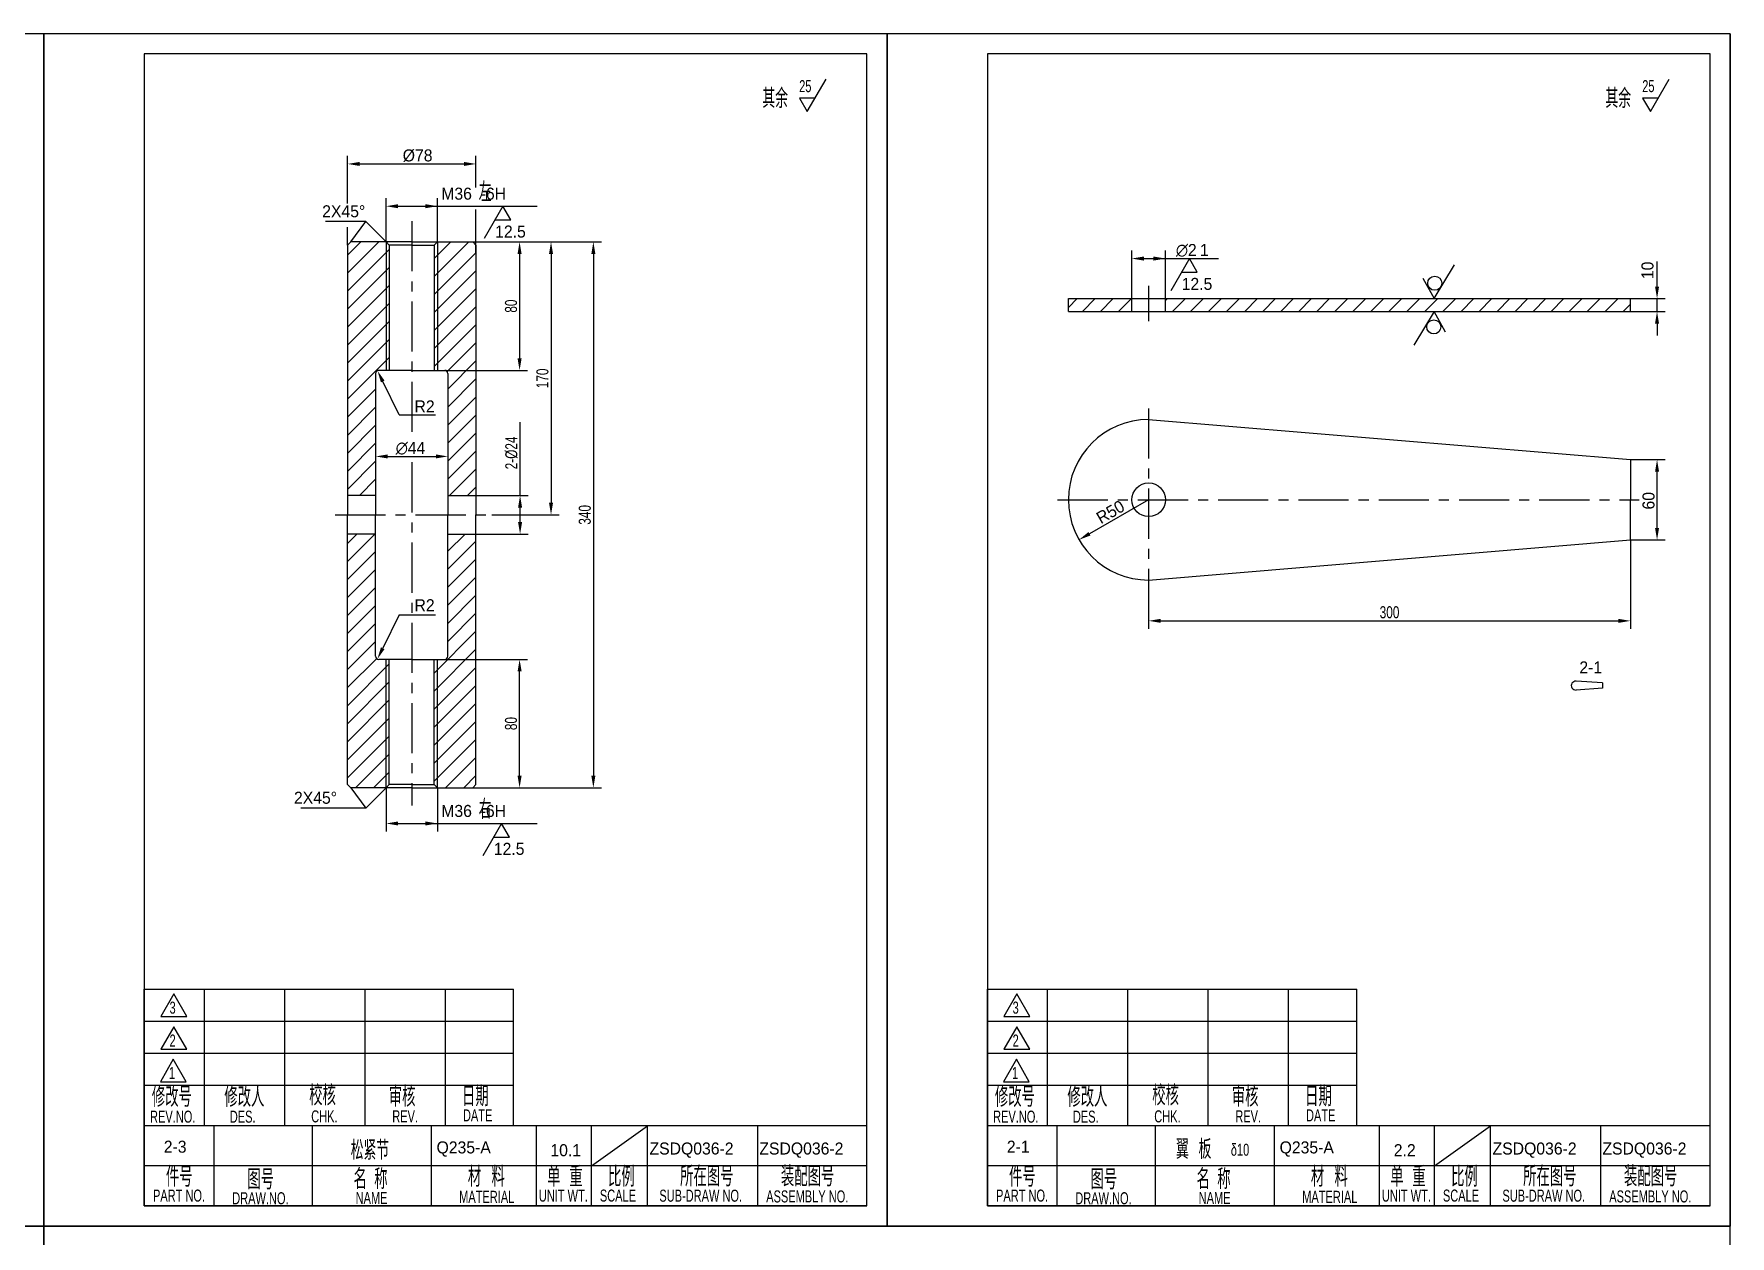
# Model space of a CAD drawing. Header units: millimetres. Extents: x 498745 to 743872, y 17439 to 118325.
# Drawn here: x 587008 to 606021, y 46151 to 59628 of the extents above; entities that cross this region are included whole.
import ezdxf

# ---------------------------------------------------------------- set-up
doc = ezdxf.new("R2010")
doc.units = ezdxf.units.MM
doc.header["$LTSCALE"] = 45
doc.linetypes.add('CENTER', pattern=[2, 1.25, -0.25, 0.25, -0.25])
doc.styles.add('HGCAD', font='HGCAD.SHX', dxfattribs={"width": 0.75, "bigfont": 'HGCADHZ.SHX'})
pattern_1 = [(45, (532465.84, 28389.07), (-101.02788, 101.02788), [])]

msp = doc.modelspace()

# ---------------------------------------------------------------- hatches: boundary and pattern name
h = msp.add_hatch()
h.set_pattern_fill('ANSI31', scale=45, style=0)
h.set_pattern_definition(pattern_1)
h.paths.add_polyline_path([(590955.59, 57296.84), (590559.59, 57296.84), (590523.59, 57260.84), (590523.59, 54452.84), (590838.59, 54452.84), (590838.59, 55820.84, -0.41421356), (590874.59, 55856.84), (590955.59, 55856.84)])
h.paths.add_polyline_path([(591531.59, 55856.84), (591612.59, 55856.84, -0.41421356), (591648.59, 55820.84), (591648.59, 54452.84), (591963.59, 54452.84), (591963.59, 57260.84), (591927.59, 57296.84), (591531.59, 57296.84)])
h.paths.add_polyline_path([(590955.59, 55856.84), (590991.59, 55856.84), (590991.59, 57260.84), (590955.59, 57296.84)])
h.paths.add_polyline_path([(591531.59, 57296.84), (591495.59, 57260.84), (591495.59, 55856.84), (591531.59, 55856.84)])
h = msp.add_hatch()
h.set_pattern_fill('ANSI31', scale=45, style=0)
h.set_pattern_definition([(45, (532436.02, 28379.69), (-101.02788, 101.02788), [])])
h.paths.add_polyline_path([(599314.68, 56660.7), (598603.68, 56660.7), (598603.68, 56516.7), (599314.68, 56516.7)])
h.paths.add_polyline_path([(604903.68, 56660.7), (599692.68, 56660.7), (599692.68, 56516.7), (604903.68, 56516.7)])
h = msp.add_hatch()
h.set_pattern_fill('ANSI31', scale=45, style=0)
h.set_pattern_definition(pattern_1)
h.paths.add_polyline_path([(590523.59, 54020.84), (590523.59, 51212.84), (590559.59, 51176.84), (590955.59, 51176.84), (590955.59, 52616.84), (590874.59, 52616.84, -0.41421356), (590838.59, 52652.84), (590838.59, 54020.84)])
h.paths.add_polyline_path([(591648.59, 52652.84, -0.41421356), (591612.59, 52616.84), (591531.59, 52616.84), (591531.59, 51176.84), (591927.59, 51176.84), (591963.59, 51212.84), (591963.59, 54020.84), (591648.59, 54020.84)])
h.paths.add_polyline_path([(591531.59, 52616.84), (591495.59, 52616.84), (591495.59, 51212.84), (591531.59, 51176.84)])
h.paths.add_polyline_path([(590955.59, 51176.84), (590991.59, 51212.84), (590991.59, 52616.84), (590955.59, 52616.84)])

# ---------------------------------------------------------------- linework, layer by layer
at = {"color": 7, "ltscale": 2}
for p, q in [((587120.84, 59628.5), (577670.84, 59628.5)), ((587120.84, 59628.5), (587120.84, 46263.5)), ((587120.84, 46263.5), (587120.84, 59628.5)), ((596570.84, 59628.5), (587120.84, 59628.5)), ((596570.84, 59628.5), (596570.84, 46263.5)), ((596570.84, 46263.5), (596570.84, 59628.5)), ((606020.84, 59628.5), (596570.84, 59628.5)), ((606020.84, 46263.5), (606020.84, 59628.5)), ((606020.84, 59628.5), (606020.84, 46263.5)), ((587120.84, 46263.5), (577670.84, 46263.5)), ((577670.84, 46263.5), (587120.84, 46263.5)), ((587120.84, 32898.5), (587120.84, 46263.5)), ((587120.84, 46263.5), (587120.84, 32898.5)), ((587120.84, 32898.5), (587120.84, 46263.5)), ((587120.84, 46263.5), (596570.84, 46263.5)), ((606020.84, 46263.5), (587120.84, 46263.5)), ((606020.84, 46263.5), (587120.84, 46263.5)), ((596570.84, 46263.5), (606020.84, 46263.5)), ((606020.84, 32898.5), (606020.84, 46263.5))]:
    msp.add_line(p, q, dxfattribs=at)
at = {"color": 4, "ltscale": 2}
for p, q in [((588245.84, 59403.5), (588245.84, 46488.5)), ((596345.84, 59403.5), (588245.84, 59403.5)), ((596345.84, 46488.5), (596345.84, 59403.5)), ((597695.84, 59403.5), (597695.84, 46488.5)), ((605795.84, 59403.5), (597695.84, 59403.5)), ((605795.84, 46488.5), (605795.84, 59403.5)), ((590559.59, 57296.84), (590523.59, 57260.84)), ((590523.59, 57260.84), (590523.59, 54236.84)), ((591243.59, 57296.84), (590559.59, 57296.84)), ((590955.59, 57296.84), (590991.59, 57260.84)), ((590991.59, 57260.84), (590991.59, 55856.84)), ((591243.59, 57260.84), (590991.59, 57260.84)), ((591243.59, 57296.84), (591927.59, 57296.84)), ((591243.59, 57260.84), (591495.59, 57260.84)), ((591531.59, 57296.84), (591495.59, 57260.84)), ((591495.59, 57260.84), (591495.59, 55856.84)), ((591927.59, 57296.84), (591963.59, 57260.84)), ((591963.59, 57260.84), (591963.59, 54236.84)), ((598603.68, 56516.7), (598603.68, 56660.7)), ((598603.68, 56660.7), (604903.68, 56660.7)), ((599314.68, 56516.7), (599314.68, 56660.7)), ((599692.68, 56516.7), (599692.68, 56660.7)), ((604903.68, 56516.7), (604903.68, 56660.7)), ((598603.68, 56516.7), (604903.68, 56516.7)), ((590838.59, 55820.84), (590838.59, 54236.84)), ((591243.59, 55856.84), (590874.59, 55856.84)), ((591243.59, 55856.84), (591612.59, 55856.84)), ((591648.59, 55820.84), (591648.59, 54236.84)), ((599503.68, 55305.64), (604903.68, 54855.64)), ((604903.68, 54855.64), (604903.68, 54405.64)), ((590838.59, 54452.84), (590523.59, 54452.84)), ((591648.59, 54452.84), (591963.59, 54452.84)), ((604903.68, 53955.64), (604903.68, 54405.64)), ((590523.59, 51212.84), (590523.59, 54236.84)), ((590838.59, 52652.84), (590838.59, 54236.84)), ((591648.59, 52652.84), (591648.59, 54236.84)), ((591963.59, 51212.84), (591963.59, 54236.84)), ((590838.59, 54020.84), (590523.59, 54020.84)), ((591648.59, 54020.84), (591963.59, 54020.84)), ((599503.68, 53505.64), (604903.68, 53955.64)), ((591243.59, 52616.84), (590874.59, 52616.84)), ((590991.59, 51212.84), (590991.59, 52616.84)), ((591243.59, 52616.84), (591612.59, 52616.84)), ((591495.59, 51212.84), (591495.59, 52616.84)), ((590559.59, 51176.84), (590523.59, 51212.84)), ((591243.59, 51176.84), (590559.59, 51176.84)), ((590955.59, 51176.84), (590991.59, 51212.84)), ((591243.59, 51212.84), (590991.59, 51212.84)), ((591243.59, 51212.84), (591495.59, 51212.84)), ((591243.59, 51176.84), (591927.59, 51176.84)), ((591531.59, 51176.84), (591495.59, 51212.84)), ((591927.59, 51176.84), (591963.59, 51212.84)), ((588245.84, 46488.5), (596345.84, 46488.5)), ((597695.84, 46488.5), (605795.84, 46488.5))]:
    msp.add_line(p, q, dxfattribs=at)
at = {"ltscale": 2}
for p, q in [((595677.56, 58757.99), (595887.44, 59121.51)), ((605127.56, 58757.99), (605337.44, 59121.51)), ((595589.88, 58909.86), (595677.56, 58757.99)), ((595765.25, 58909.86), (595589.88, 58909.86)), ((605215.25, 58909.86), (605039.88, 58909.86)), ((605039.88, 58909.86), (605127.56, 58757.99)), ((592264.73, 57696.92), (592054.85, 57333.41)), ((592352.42, 57545.05), (592264.73, 57696.92)), ((592177.05, 57545.05), (592352.42, 57545.05)), ((599960.38, 57110.1), (599750.5, 56746.58)), ((600048.07, 56958.22), (599960.38, 57110.1)), ((602704.7, 56660.7), (602933.32, 57038.29)), ((599872.7, 56958.22), (600048.07, 56958.22)), ((602577.95, 56891.21), (602704.7, 56660.7)), ((602704.7, 56516.7), (602476.08, 56139.12)), ((602831.45, 56286.2), (602704.7, 56516.7)), ((592250.06, 50776.76), (592040.18, 50413.24)), ((592337.74, 50624.88), (592250.06, 50776.76)), ((592162.37, 50624.88), (592337.74, 50624.88))]:
    msp.add_line(p, q, dxfattribs=at)
at = {"color": 7}
for p, q in [((590523.59, 57727.21), (590523.59, 58260.77)), ((591963.59, 57904.98), (591963.59, 58260.77)), ((590658.59, 58170.77), (591828.59, 58170.77)), ((590955.59, 57296.84), (590955.59, 57786.92)), ((591090.59, 57696.92), (592648.2, 57696.92)), ((591531.59, 57296.84), (591531.59, 57786.92)), ((591963.59, 57174.34), (591963.59, 57660.58)), ((590727.35, 57525.07), (590277.35, 57525.07)), ((590523.59, 57260.84), (590523.59, 57461.61)), ((590559.59, 57296.84), (590727.35, 57525.07)), ((590955.59, 57296.84), (590727.35, 57525.07)), ((590955.59, 57296.84), (590955.59, 55856.84)), ((591531.59, 57296.84), (591531.59, 55856.84)), ((591927.59, 57296.84), (592542.21, 57296.84)), ((592542.21, 57296.84), (592894.58, 57296.84)), ((592894.58, 57296.84), (593369.22, 57296.84)), ((592452.21, 57161.84), (592452.21, 55991.84)), ((592804.58, 57161.84), (592804.58, 54371.84)), ((593279.22, 57161.84), (593279.22, 51311.84)), ((599314.68, 56660.7), (599314.68, 57200.1)), ((599449.68, 57110.1), (600287.86, 57110.1)), ((599692.68, 56660.7), (599692.68, 57200.1)), ((605202.25, 56795.7), (605202.25, 57076.95)), ((604903.68, 56660.7), (605292.25, 56660.7)), ((605202.25, 56516.7), (605202.25, 56660.7)), ((604903.68, 56516.7), (605292.25, 56516.7)), ((605202.25, 56381.7), (605202.25, 56246.7)), ((591102.27, 55358.63), (590918.34, 55732.03)), ((591612.59, 55856.84), (592542.21, 55856.84)), ((591102.27, 55358.63), (591511.52, 55358.63)), ((590838.59, 55241.12), (590838.59, 54801.7)), ((591648.59, 55242.89), (591648.59, 54801.7)), ((592457.64, 54452.84), (592457.64, 55274.09)), ((590973.59, 54891.7), (591513.59, 54891.7)), ((604903.68, 54855.64), (605292.25, 54855.64)), ((605202.25, 54090.64), (605202.25, 54720.64)), ((591963.59, 54452.84), (592547.64, 54452.84)), ((599503.68, 54405.64), (598840.23, 54024.78)), ((592141.48, 54236.84), (592894.58, 54236.84)), ((592457.64, 54155.84), (592457.64, 54317.84)), ((591963.59, 54020.84), (592547.64, 54020.84)), ((604903.68, 53955.64), (605292.25, 53955.64)), ((604903.68, 53955.64), (604903.68, 52958.32)), ((599503.68, 53319.27), (599503.68, 52958.32)), ((591102.27, 53115.05), (590918.34, 52741.65)), ((591102.27, 53115.05), (591511.52, 53115.05)), ((599638.68, 53048.32), (604768.68, 53048.32)), ((590955.59, 51176.84), (590955.59, 52616.84)), ((591531.59, 51176.84), (591531.59, 52616.84)), ((591612.59, 52616.84), (592542.21, 52616.84)), ((592452.21, 51311.84), (592452.21, 52481.84)), ((590559.59, 51176.84), (590727.35, 50948.6)), ((590955.59, 51176.84), (590727.35, 50948.6)), ((590955.59, 51176.84), (590955.59, 50686.76)), ((591531.59, 51176.84), (591531.59, 50686.76)), ((591927.59, 51176.84), (593369.22, 51176.84)), ((591927.59, 51176.84), (592542.21, 51176.84)), ((590727.35, 50948.6), (590001.37, 50948.6)), ((591090.59, 50776.76), (592648.2, 50776.76))]:
    msp.add_line(p, q, dxfattribs=at)
at = {"color": 1, "linetype": 'CENTER', "ltscale": 10}
for p, q in [((591243.59, 57529.44), (591243.59, 55109.44)), ((599503.68, 56804.78), (599503.68, 56409.5)), ((599503.68, 55430.46), (599503.68, 53319.27)), ((591243.59, 54826.81), (591243.59, 50978.74)), ((598482.44, 54405.64), (605000.5, 54405.64)), ((590386.26, 54236.84), (592141.48, 54236.84))]:
    msp.add_line(p, q, dxfattribs=at)
at = {"linetype": 'Continuous'}
for p, q in [((604590.84, 52352.1), (604294.18, 52371.99)), ((604590.84, 52292.1), (604294.18, 52272.21)), ((604590.84, 52352.1), (604590.84, 52292.1)), ((593258.27, 46938.5), (593886.9, 47388.5)), ((602708.27, 46938.5), (603336.9, 47388.5))]:
    msp.add_line(p, q, dxfattribs=at)
at = {"color": 4, "linetype": 'Continuous'}
for p, q in [((588245.84, 48918.5), (592385.84, 48918.5)), ((588245.84, 47388.5), (588245.84, 48918.5)), ((592385.84, 47388.5), (592385.84, 48918.5)), ((597695.84, 48918.5), (601835.84, 48918.5)), ((597695.84, 47388.5), (597695.84, 48918.5)), ((601835.84, 47388.5), (601835.84, 48918.5)), ((588245.84, 46488.5), (588245.84, 47388.5)), ((592385.84, 47388.5), (588245.84, 47388.5)), ((589029.29, 46488.5), (589029.29, 47388.5)), ((590126.68, 47388.5), (590126.68, 46488.22)), ((591465.09, 46488.5), (591465.09, 47388.5)), ((592642.78, 46488.5), (592642.78, 47388.5)), ((593258.27, 46488.5), (593258.27, 47388.5)), ((593886.9, 46488.5), (593886.9, 47388.5)), ((595122.09, 46488.5), (595122.09, 47388.5)), ((596345.84, 46488.5), (596345.84, 47388.5)), ((597695.84, 46488.5), (597695.84, 47388.5)), ((601835.84, 47388.5), (597695.84, 47388.5)), ((598479.29, 46488.5), (598479.29, 47388.5)), ((599576.68, 47388.5), (599576.68, 46488.22)), ((600915.09, 46488.5), (600915.09, 47388.5)), ((602092.78, 46488.5), (602092.78, 47388.5)), ((602708.27, 46488.5), (602708.27, 47388.5)), ((603336.9, 46488.5), (603336.9, 47388.5)), ((604572.09, 46488.5), (604572.09, 47388.5)), ((605795.84, 46488.5), (605795.84, 47388.5)), ((596345.84, 46488.5), (588245.84, 46488.5)), ((605795.84, 46488.5), (597695.84, 46488.5))]:
    msp.add_line(p, q, dxfattribs=at)
at = {"color": 2, "linetype": 'Continuous'}
for p, q in [((588920.84, 47388.5), (588920.84, 48918.5)), ((589820.84, 47388.5), (589820.84, 48918.5)), ((590720.84, 47388.5), (590720.84, 48918.5)), ((591620.84, 47388.5), (591620.84, 48918.5)), ((598370.84, 47388.5), (598370.84, 48918.5)), ((599270.84, 47388.5), (599270.84, 48918.5)), ((600170.84, 47388.5), (600170.84, 48918.5)), ((601070.84, 47388.5), (601070.84, 48918.5)), ((592385.84, 48558.5), (588245.84, 48558.5)), ((601835.84, 48558.5), (597695.84, 48558.5)), ((592385.84, 48198.5), (588245.84, 48198.5)), ((601835.84, 48198.5), (597695.84, 48198.5)), ((592385.84, 47838.5), (588245.84, 47838.5)), ((601835.84, 47838.5), (597695.84, 47838.5))]:
    msp.add_line(p, q, dxfattribs=at)
at = {"color": 4}
for p, q in [((596345.84, 47388.5), (588245.84, 47388.5)), ((605795.84, 47388.5), (597695.84, 47388.5))]:
    msp.add_line(p, q, dxfattribs=at)
at = {"color": 7, "linetype": 'Continuous'}
for p, q in [((596345.84, 46938.5), (588245.84, 46938.5)), ((605795.84, 46938.5), (597695.84, 46938.5))]:
    msp.add_line(p, q, dxfattribs=at)
for points in [[(588431.85, 48613.87), (588722.27, 48613.87), (588577.06, 48865.37)], [(597881.85, 48613.87), (598172.27, 48613.87), (598027.06, 48865.37)], [(588431.85, 48244.67), (588722.27, 48244.67), (588577.06, 48496.17)], [(597881.85, 48244.67), (598172.27, 48244.67), (598027.06, 48496.17)], [(588425.48, 47881.84), (588715.9, 47881.84), (588570.69, 48133.34)], [(597875.48, 47881.84), (598165.9, 47881.84), (598020.69, 48133.34)]]:
    msp.add_lwpolyline(points, close=True, dxfattribs=at)
at = {"ltscale": 2}
for centre in [(602710.08, 56833.74), (602699.32, 56343.66)]:
    msp.add_circle(centre, 78.73, dxfattribs=at)
at = {"color": 4, "ltscale": 2}
msp.add_circle((599503.68, 54405.64), 189, dxfattribs=at)
for centre, radius, start, end in [((590874.59, 55820.84), 36, 90, 180), ((591612.59, 55820.84), 36, 0, 90), ((599503.68, 54405.64), 900, 90, 180), ((599503.68, 54405.64), 900, 180, 270), ((590874.59, 52652.84), 36, 180, 270), ((591612.59, 52652.84), 36, 270, 0)]:
    msp.add_arc(centre, radius, start, end, dxfattribs=at)
at = {"linetype": 'Continuous'}
msp.add_arc((604290.84, 52322.1), 50, 86.164585, 273.835415, dxfattribs=at)
at = {"color": 7}
for points in [[(590658.59, 58193.27), (590658.59, 58148.27), (590523.59, 58170.77)], [(591828.59, 58193.27), (591828.59, 58148.27), (591963.59, 58170.77)], [(591090.59, 57719.42), (591090.59, 57674.42), (590955.59, 57696.92)], [(591396.59, 57719.42), (591396.59, 57674.42), (591531.59, 57696.92)], [(592429.71, 57161.84), (592474.71, 57161.84), (592452.21, 57296.84)], [(592782.08, 57161.84), (592827.08, 57161.84), (592804.58, 57296.84)], [(593256.72, 57161.84), (593301.72, 57161.84), (593279.22, 57296.84)], [(599449.68, 57132.6), (599449.68, 57087.6), (599314.68, 57110.1)], [(599557.68, 57132.6), (599557.68, 57087.6), (599692.68, 57110.1)], [(605179.75, 56795.7), (605224.75, 56795.7), (605202.25, 56660.7)], [(605179.75, 56381.7), (605224.75, 56381.7), (605202.25, 56516.7)], [(592429.71, 55991.84), (592474.71, 55991.84), (592452.21, 55856.84)], [(590938.52, 55741.97), (590898.15, 55722.09), (590858.68, 55853.13)], [(590973.59, 54914.2), (590973.59, 54869.2), (590838.59, 54891.7)], [(591513.59, 54914.2), (591513.59, 54869.2), (591648.59, 54891.7)], [(605179.75, 54720.64), (605224.75, 54720.64), (605202.25, 54855.64)], [(592435.14, 54317.84), (592480.14, 54317.84), (592457.64, 54452.84)], [(592782.08, 54371.84), (592827.08, 54371.84), (592804.58, 54236.84)], [(592435.14, 54155.84), (592480.14, 54155.84), (592457.64, 54020.84)], [(598829.03, 54044.29), (598851.43, 54005.27), (598723.15, 53957.57)], [(605179.75, 54090.64), (605224.75, 54090.64), (605202.25, 53955.64)], [(599638.68, 53070.82), (599638.68, 53025.82), (599503.68, 53048.32)], [(604768.68, 53070.82), (604768.68, 53025.82), (604903.68, 53048.32)], [(590938.52, 52731.71), (590898.15, 52751.59), (590858.68, 52620.54)], [(592429.71, 52481.84), (592474.71, 52481.84), (592452.21, 52616.84)], [(592429.71, 51311.84), (592474.71, 51311.84), (592452.21, 51176.84)], [(593256.72, 51311.84), (593301.72, 51311.84), (593279.22, 51176.84)], [(591090.59, 50754.26), (591090.59, 50799.26), (590955.59, 50776.76)], [(591396.59, 50754.26), (591396.59, 50799.26), (591531.59, 50776.76)]]:
    msp.add_solid(points, dxfattribs=at)

# ---------------------------------------------------------------- texts
at = {"color": 7, "linetype": 'Continuous', "style": 'HGCAD', "width": 0.7}
for s, height, p in [('其余', 216, (595173.59, 58797.93)), ('其余', 216, (604623.59, 58797.93)), ('左', 216, (591994.2, 57749.16)), ('右', 216, (591994.2, 50828.99)), ('3', 135, (588528.66, 48644.42)), ('3', 135, (597978.66, 48644.42)), ('2', 135, (588528.66, 48275.22)), ('2', 135, (597978.66, 48275.22)), ('1', 135, (588522.29, 47912.39)), ('1', 135, (597972.29, 47912.39)), ('REV.NO.', 135, (588310.1, 47422.32)), ('DES.', 135, (589204.08, 47422.32)), ('DATE', 135, (591817.25, 47436.89)), ('REV.NO.', 135, (597760.1, 47422.32)), ('DES.', 135, (598654.08, 47422.32)), ('DATE', 135, (601267.25, 47436.89)), ('松紧节', 216, (590559.35, 47006.5)), ('翼  板', 216, (599809.41, 47016.67)), ('δ10', 135, (600424.62, 47051.69)), ('PART NO.', 135, (588342.93, 46537.52)), ('DRAW.NO.', 135, (589231.14, 46507.69)), ('NAME', 135, (590614.22, 46511.21)), ('MATERIAL', 135, (591774.91, 46523.35)), ('UNIT WT.', 135, (592668.01, 46537.52)), ('SCALE', 135, (593351.87, 46537.52)), ('SUB-DRAW NO.', 135, (594018.97, 46536.43)), ('ASSEMBLY NO.', 135, (595216.53, 46528.07)), ('PART NO.', 135, (597792.93, 46537.52)), ('DRAW.NO.', 135, (598681.14, 46507.69)), ('NAME', 135, (600064.22, 46511.21)), ('MATERIAL', 135, (601224.91, 46523.35)), ('UNIT WT.', 135, (602118.01, 46537.52)), ('SCALE', 135, (602801.87, 46537.52)), ('SUB-DRAW NO.', 135, (603468.97, 46536.43)), ('ASSEMBLY NO.', 135, (604666.53, 46528.07))]:
    msp.add_text(s, height=height, dxfattribs=at).set_placement(p)
at = {"color": 7, "style": 'HGCAD', "width": 0.7}
for p in [(595586.02, 58975.63), (605036.02, 58975.63)]:
    msp.add_text('25', height=135, dxfattribs=at).set_placement(p)
at = {"color": 7, "style": 'HGCAD'}
for s, p in [('%%c78', (591142.34, 58198.9)), ('M36  -6H', (591574.41, 57770.05)), ('2X45%%d', (590239.57, 57572.51)), ('12.5', (592178.07, 57345.23)), ('12.5', (599873.72, 56758.41)), ('R2', (591274.17, 55385.08)), ('R2', (591274.17, 53155.96)), ('2X45%%d', (589923.01, 50997.73)), ('M36  -6H', (591574.41, 50849.88)), ('12.5', (592163.4, 50425.06)), (' Q235-A', (591472.34, 47077.62)), ('10.1', (592797.49, 47046.55)), ('ZSDQ036-2', (593908.37, 47065.26)), ('ZSDQ036-2', (595139.85, 47065.26)), (' Q235-A', (600922.34, 47077.62)), ('2.2', (602251.35, 47046.55)), ('ZSDQ036-2', (603358.37, 47065.26)), ('ZSDQ036-2', (604589.85, 47065.26))]:
    msp.add_text(s, height=135, dxfattribs=at).set_placement(p)
at = {"color": 7, "linetype": 'Continuous', "style": 'HGCAD'}
for s, p in [('∅', (599808.42, 57138.22)), ('2', (599943.42, 57138.22)), ('1', (600078.42, 57138.22)), ('∅', (591063.59, 54919.82)), ('44', (591198.59, 54919.82))]:
    msp.add_text(s, height=135, dxfattribs=at).set_placement(p)
at = {"color": 7, "style": 'HGCAD'}
for s, rotation, p in [('10', 90, (605162.31, 56879.32)), ('R50', 29.85814, (598967.7, 54130.38))]:
    msp.add_text(s, height=135, rotation=rotation, dxfattribs=at).set_placement(p)
at = {"color": 7, "linetype": 'Continuous', "style": 'HGCAD'}
msp.add_text('60', height=135, rotation=90, dxfattribs=at).set_placement((605174.13, 54296.35))
at = {"linetype": 'Continuous', "style": 'HGCAD'}
for s, p in [('2-1', (604331.49, 52458.81)), ('2-3', (588463.99, 47085.74)), ('2-1', (597913.99, 47085.74))]:
    msp.add_text(s, height=135, dxfattribs=at).set_placement(p)
at = {"style": 'HGCAD', "width": 0.7}
for s, height, p in [('修改号', 225, (588330.04, 47599.48)), ('修改人', 225, (589142.52, 47599.48)), ('校核', 225, (590094.03, 47616.04)), ('审核', 225, (590985.53, 47602.09)), ('日期', 225, (591807.38, 47606.08)), ('修改号', 225, (597780.04, 47599.48)), ('修改人', 225, (598592.52, 47599.48)), ('校核', 225, (599544.03, 47616.04)), ('审核', 225, (600435.53, 47602.09)), ('日期', 225, (601257.38, 47606.08)), ('CHK.', 135, (590116.46, 47425.68)), ('REV.', 135, (591024.85, 47425.68)), ('CHK.', 135, (599566.46, 47425.68)), ('REV.', 135, (600474.85, 47425.68)), ('件号', 225, (588488.24, 46703.85)), ('图号', 225, (589400.79, 46674.02)), ('名', 225, (590590.82, 46677.54)), ('称', 225, (590822.71, 46677.54)), ('材', 225, (591871.97, 46703.85)), ('料', 225, (592136.99, 46703.85)), ('单', 225, (592761.21, 46703.85)), ('重', 225, (593009.66, 46703.85)), ('比例', 225, (593443.51, 46703.85)), ('所在图号', 225, (594250.91, 46708.95)), ('装配图号', 225, (595381.6, 46708.95)), ('件号', 225, (597938.24, 46703.85)), ('图号', 225, (598850.79, 46674.02)), ('名', 225, (600040.82, 46677.54)), ('称', 225, (600272.71, 46677.54)), ('材', 225, (601321.97, 46703.85)), ('料', 225, (601586.99, 46703.85)), ('单', 225, (602211.21, 46703.85)), ('重', 225, (602459.66, 46703.85)), ('比例', 225, (602893.51, 46703.85)), ('所在图号', 225, (603700.91, 46708.95)), ('装配图号', 225, (604831.6, 46708.95))]:
    msp.add_text(s, height=height, dxfattribs=at).set_placement(p)
at = {"color": 7, "char_height": 135, "attachment_point": 5, "rotation": 90, "style": 'HGCAD'}
for s, insert in [('80', (592356.59, 56576.84)), ('170', (592708.96, 55766.84)), ('2-%%C24', (592362.01, 54930.96)), ('340', (593183.59, 54236.84)), ('80', (592356.59, 51896.84))]:
    msp.add_mtext(s, dxfattribs=dict(at, insert=insert))
at = {"color": 7, "insert": (602203.68, 53143.94), "char_height": 135, "attachment_point": 5, "style": 'HGCAD'}
msp.add_mtext('300', dxfattribs=at)

doc.saveas('drawing.dxf')
